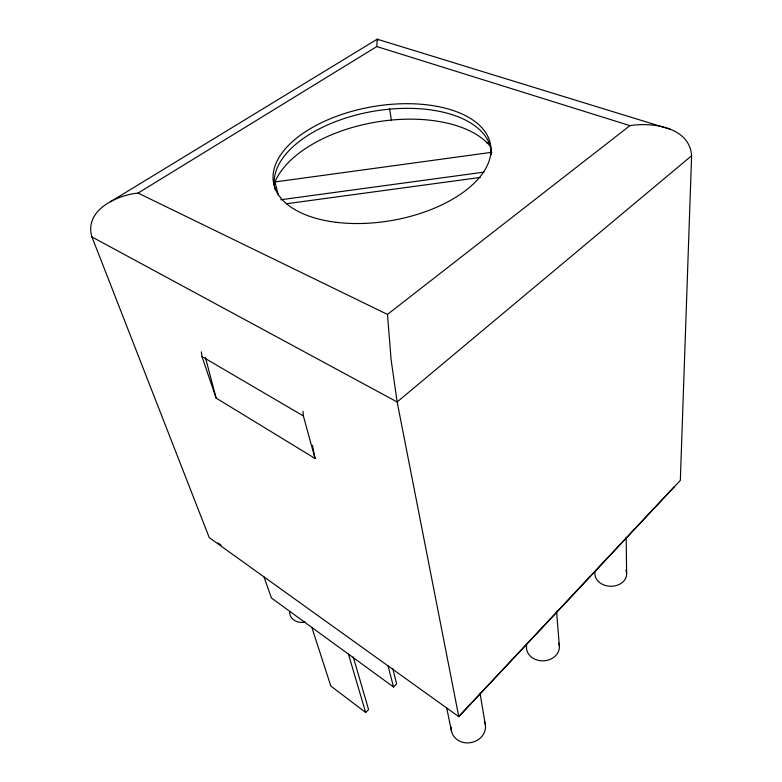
<?xml version="1.0" encoding="UTF-8"?>
<svg xmlns="http://www.w3.org/2000/svg" width="782" height="782" viewBox="0 0 782 782"><rect width="100%" height="100%" fill="white"/><g stroke="black" fill="none" stroke-linecap="round" stroke-linejoin="round"><path stroke-width="1.17" d="M691.601 155.745C689.724 127.046 652.599 122.07 629.94 125.628L376.816 46.558L138.052 193.066C116.547 195.129 83.87 210.563 91.953 236.946L209.224 537.586L458.78 716.664L680.33 480.412L691.601 155.745L397.148 401.968L458.78 716.664M377.97 40.234L377.178 39.139L376.816 46.558M459.337 715.921L674.152 486.873M311.871 627.477L330.815 686.029L365.673 712.5L368.576 709.577L353.259 656.978M263.974 576.872L271.442 598.005L393.512 686.977L396.63 683.83L392.769 668.6M91.953 236.946L397.148 401.968L391.098 359.603L387.491 314.423L629.94 125.628M110.379 201.776L377.08 39.256M278.363 195.432L274.99 181.952L491.888 152.285M280.699 199.762L484.009 172.128M286.261 203.77L480.265 177.436M377.53 39.296L669.988 129.216M486.287 142.578L489.728 143.78M138.052 193.066L387.491 314.423M201.971 356.553L303.377 415.956L315.048 458.457L216.115 398.067L201.971 356.553L201.336 351.841M218.041 542.943L221.023 545.083M348.44 654.123L365.673 712.5M205.402 357.384L216.115 398.067M388.077 665.922L393.512 686.977M446.639 707.651L451.576 731.512M312.419 445.29L315.048 458.457M480.04 693.253L485.299 724.474M389.534 108.63L391.499 120.663M556.54 611.182L559.365 646.069M303.015 411.283L303.377 415.956M626.167 537.322L626.626 573.656M625.854 570.166A15.875 12.424 1.6 0 1 611.651 586.265A15.875 12.424 1.6 0 1 595.219 571.173M484.341 721.375A17.233 15.19 -11.6 0 1 470.881 742.607A17.233 15.19 -11.6 0 1 451.263 727.201M558.778 643.185A16.481 13.744 -2.4 0 1 543.754 660.829A16.481 13.744 -2.4 0 1 526.697 644.945M305.498 622.159A15.65 12.101 -20.7 0 1 289.584 611.514M274.99 181.952A114.729 61.504 -9.9 0 1 377.247 121.875A114.729 61.504 -9.9 0 1 490.822 146.86M275.274 189.938A109.793 57.858 -9.9 0 1 374.881 111.034A109.793 57.858 -9.9 0 1 491.448 154.367M336.24 222.313A110.154 57.712 -9.9 0 0 490.529 144.738A110.154 57.712 -9.9 0 0 319.252 123.8A110.154 57.712 -9.9 0 0 336.24 222.313"/></g></svg>
